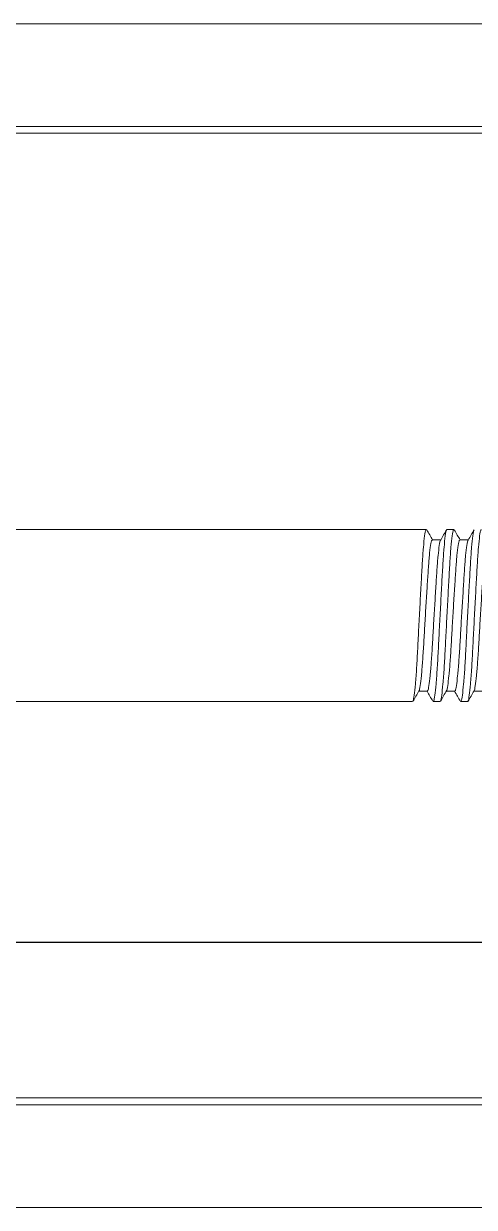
# Model space of a CAD drawing. Header units: millimetres. Extents: x 2509 to 128734, y 2492 to 91667.
# Drawn here: x 92536.7 to 92602.1, y 72096.2 to 72268 of the extents above; entities that cross this region are included whole.
import ezdxf

# ---------------------------------------------------------------- set-up
doc = ezdxf.new("R2010")
doc.units = ezdxf.units.MM
doc.layers.add('SSH_搬运系统', color=7, linetype='Continuous')
doc.layers.add('规划设计-立库系统-链式输送机', color=5, linetype='Continuous')
doc.styles.add('标注', font='msyh.ttf', dxfattribs={"height": 20})

# ---------------------------------------------------------------- blocks, each defined once
blk = doc.blocks.new('SSH_机械臂')
at = {"layer": 'SSH_搬运系统', "lineweight": 15}
for p, q in [((1510.97, 2914.14, 0), (1510.97, 3161.64, 0)), ((1525.87, 2914.14, 0), (1525.87, 3161.64, 0)), ((1526.87, 2914.14, 0), (1526.87, 3161.64, 0)), ((1666.87, 2914.14, 0), (1666.87, 3161.64, 0)), ((1667.87, 2914.14, 0), (1667.87, 3161.64, 0)), ((1682.77, 2914.14, 0), (1682.77, 3161.64, 0))]:
    blk.add_line(p, q, dxfattribs=at)
for points, knots in [([(1609.27, 3091.4, 0), (1609.29, 3091.37, 0), (1609.35, 3091.29, 0), (1608.53, 3091.14, 0), (1606.9, 3090.97, 0), (1604.56, 3090.81, 0), (1601.73, 3090.65, 0), (1598.52, 3090.48, 0), (1595.2, 3090.3, 0), (1592.03, 3090.14, 0), (1589.19, 3089.99, 0), (1586.83, 3089.81, 0), (1585.21, 3089.63, 0), (1584.4, 3089.5, 0), (1584.46, 3089.42, 0), (1584.48, 3089.4, 0)], [0, 0, 0, 0, 0.040337, 0.125124, 0.209909, 0.291791, 0.373673, 0.458455, 0.543242, 0.625125, 0.707005, 0.791789, 0.876576, 0.958458, 1, 1, 1, 1]), ([(1607.78, 3092.26, 0), (1607.8, 3092.24, 0), (1607.85, 3092.16, 0), (1607.13, 3092.01, 0), (1605.69, 3091.83, 0), (1603.64, 3091.68, 0), (1601.14, 3091.52, 0), (1598.32, 3091.34, 0), (1595.4, 3091.17, 0), (1592.61, 3091.01, 0), (1590.11, 3090.85, 0), (1588.03, 3090.68, 0), (1586.63, 3090.5, 0), (1585.95, 3090.39, 0), (1585.96, 3090.33, 0), (1585.97, 3090.32, 0)], [0, 0, 0, 0, 0.041638, 0.129164, 0.216688, 0.301211, 0.385736, 0.473257, 0.560783, 0.645306, 0.729829, 0.81735, 0.90488, 0.989402, 1, 1, 1, 1]), ([(1585.93, 3090.32, 0), (1585.68, 3090.18, 0), (1585.17, 3089.89, 0), (1584.67, 3089.6, 0), (1584.42, 3089.45, 0)], [0, 0, 0, 0, 0.4999719, 1, 1, 1, 1]), ([(1609.27, 3090.34, 0), (1609.27, 3090.33, 0), (1609.3, 3090.27, 0), (1608.51, 3090.14, 0), (1606.9, 3089.97, 0), (1604.56, 3089.81, 0), (1601.73, 3089.65, 0), (1598.52, 3089.48, 0), (1595.2, 3089.3, 0), (1592.03, 3089.14, 0), (1589.19, 3088.99, 0), (1586.83, 3088.81, 0), (1585.21, 3088.63, 0), (1584.4, 3088.5, 0), (1584.46, 3088.42, 0), (1584.48, 3088.4, 0)], [0, 0, 0, 0, 0.012987, 0.10019, 0.187392, 0.271608, 0.355823, 0.443021, 0.530224, 0.614441, 0.698655, 0.785855, 0.873058, 0.957274, 1, 1, 1, 1]), ([(1607.78, 3089.47, 0), (1607.79, 3089.46, 0), (1607.8, 3089.4, 0), (1607.11, 3089.28, 0), (1605.7, 3089.1, 0), (1603.64, 3088.94, 0), (1601.14, 3088.79, 0), (1598.32, 3088.61, 0), (1595.4, 3088.43, 0), (1592.61, 3088.28, 0), (1590.11, 3088.12, 0), (1588.03, 3087.94, 0), (1586.61, 3087.77, 0), (1585.9, 3087.64, 0), (1585.95, 3087.56, 0), (1585.96, 3087.53, 0)], [0, 0, 0, 0, 0.00984, 0.097322, 0.184804, 0.269286, 0.353769, 0.441248, 0.52873, 0.613212, 0.697694, 0.785172, 0.872659, 0.95714, 1, 1, 1, 1]), ([(1607.82, 3089.47, 0), (1608.07, 3089.62, 0), (1608.57, 3089.91, 0), (1609.08, 3090.2, 0), (1609.33, 3090.34, 0)], [0, 0, 0, 0, 0.4999379, 1, 1, 1, 1]), ([(1584.4, 3088.36, 0), (1584.65, 3088.21, 0), (1585.14, 3087.93, 0), (1585.63, 3087.64, 0), (1585.87, 3087.5, 0)], [0, 0, 0, 0, 0.510705, 1, 1, 1, 1]), ([(1609.27, 3087.4, 0), (1609.29, 3087.37, 0), (1609.35, 3087.29, 0), (1608.53, 3087.14, 0), (1606.9, 3086.97, 0), (1604.56, 3086.81, 0), (1601.73, 3086.65, 0), (1598.52, 3086.48, 0), (1595.2, 3086.3, 0), (1592.03, 3086.14, 0), (1589.19, 3085.99, 0), (1586.83, 3085.81, 0), (1585.21, 3085.63, 0), (1584.4, 3085.5, 0), (1584.46, 3085.42, 0), (1584.48, 3085.4, 0)], [0, 0, 0, 0, 0.040337, 0.125124, 0.209909, 0.291791, 0.373673, 0.458455, 0.543242, 0.625125, 0.707005, 0.791789, 0.876576, 0.958458, 1, 1, 1, 1]), ([(1607.78, 3088.26, 0), (1607.8, 3088.24, 0), (1607.85, 3088.16, 0), (1607.13, 3088.01, 0), (1605.69, 3087.83, 0), (1603.64, 3087.68, 0), (1601.14, 3087.52, 0), (1598.32, 3087.34, 0), (1595.4, 3087.17, 0), (1592.61, 3087.01, 0), (1590.11, 3086.85, 0), (1588.02, 3086.68, 0), (1586.64, 3086.5, 0), (1585.97, 3086.39, 0), (1585.97, 3086.34, 0), (1585.97, 3086.34, 0)], [0, 0, 0, 0, 0.042013, 0.130327, 0.21864, 0.303924, 0.38921, 0.47752, 0.565834, 0.651118, 0.736403, 0.824712, 0.91303, 0.998314, 1, 1, 1, 1]), ([(1609.3, 3087.46, 0), (1609.05, 3087.61, 0), (1608.57, 3087.88, 0), (1608.1, 3088.16, 0), (1607.87, 3088.29, 0)], [0, 0, 0, 0, 0.527099, 1, 1, 1, 1]), ([(1609.27, 3086.35, 0), (1609.28, 3086.34, 0), (1609.3, 3086.28, 0), (1608.51, 3086.14, 0), (1606.9, 3085.97, 0), (1604.56, 3085.81, 0), (1601.73, 3085.65, 0), (1598.52, 3085.48, 0), (1595.2, 3085.3, 0), (1592.03, 3085.14, 0), (1589.19, 3084.99, 0), (1586.83, 3084.81, 0), (1585.21, 3084.63, 0), (1584.4, 3084.5, 0), (1584.46, 3084.42, 0), (1584.48, 3084.4, 0)], [0, 0, 0, 0, 0.016942, 0.103795, 0.190648, 0.274526, 0.358404, 0.445253, 0.532107, 0.615986, 0.699862, 0.786713, 0.873567, 0.957445, 1, 1, 1, 1]), ([(1585.96, 3086.34, 0), (1585.71, 3086.19, 0), (1585.21, 3085.9, 0), (1584.7, 3085.61, 0), (1584.45, 3085.47, 0)], [0, 0, 0, 0, 0.49995, 1, 1, 1, 1]), ([(1607.83, 3085.48, 0), (1608.08, 3085.62, 0), (1608.58, 3085.91, 0), (1609.09, 3086.21, 0), (1609.34, 3086.35, 0)], [0, 0, 0, 0, 0.49988, 1, 1, 1, 1]), ([(1584.42, 3084.34, 0), (1584.67, 3084.2, 0), (1585.16, 3083.92, 0), (1585.64, 3083.64, 0), (1585.87, 3083.5, 0)], [0, 0, 0, 0, 0.519334, 1, 1, 1, 1]), ([(1607.78, 3085.48, 0), (1607.79, 3085.47, 0), (1607.8, 3085.41, 0), (1607.11, 3085.28, 0), (1605.7, 3085.1, 0), (1603.64, 3084.94, 0), (1601.14, 3084.79, 0), (1598.32, 3084.61, 0), (1595.4, 3084.43, 0), (1592.61, 3084.28, 0), (1590.11, 3084.12, 0), (1588.03, 3083.94, 0), (1586.61, 3083.77, 0), (1585.9, 3083.64, 0), (1585.95, 3083.56, 0), (1585.96, 3083.53, 0)], [0, 0, 0, 0, 0.012694, 0.099924, 0.187153, 0.271392, 0.355632, 0.442858, 0.530089, 0.614327, 0.698565, 0.785791, 0.873026, 0.957264, 1, 1, 1, 1]), ([(1607.78, 3084.26, 0), (1607.8, 3084.24, 0), (1607.85, 3084.16, 0), (1607.13, 3084.01, 0), (1605.69, 3083.83, 0), (1603.64, 3083.68, 0), (1601.14, 3083.52, 0), (1598.32, 3083.34, 0), (1595.4, 3083.17, 0), (1592.61, 3083.01, 0), (1590.11, 3082.85, 0), (1588.03, 3082.68, 0), (1586.63, 3082.5, 0), (1585.95, 3082.39, 0), (1585.96, 3082.33, 0), (1585.97, 3082.32, 0)], [0, 0, 0, 0, 0.041617, 0.129097, 0.216576, 0.301056, 0.385537, 0.473014, 0.560494, 0.644974, 0.729454, 0.81693, 0.904415, 0.988894, 1, 1, 1, 1]), ([(1609.32, 3083.45, 0), (1609.07, 3083.6, 0), (1608.59, 3083.88, 0), (1608.1, 3084.16, 0), (1607.87, 3084.29, 0)], [0, 0, 0, 0, 0.520667, 1, 1, 1, 1]), ([(1585.92, 3082.32, 0), (1585.67, 3082.18, 0), (1585.17, 3081.89, 0), (1584.67, 3081.6, 0), (1584.42, 3081.45, 0)], [0, 0, 0, 0, 0.499883, 1, 1, 1, 1]), ([(1609.27, 3083.4, 0), (1609.29, 3083.37, 0), (1609.35, 3083.29, 0), (1608.53, 3083.14, 0), (1606.9, 3082.97, 0), (1604.56, 3082.81, 0), (1601.73, 3082.65, 0), (1598.52, 3082.48, 0), (1595.2, 3082.3, 0), (1592.03, 3082.14, 0), (1589.19, 3081.99, 0), (1586.83, 3081.81, 0), (1585.21, 3081.63, 0), (1584.4, 3081.5, 0), (1584.46, 3081.42, 0), (1584.48, 3081.4, 0)], [0, 0, 0, 0, 0.040337, 0.125124, 0.209909, 0.291791, 0.373673, 0.458455, 0.543242, 0.625125, 0.707005, 0.791789, 0.876576, 0.958458, 1, 1, 1, 1])]:
    blk.add_open_spline(points, degree=3, knots=knots, dxfattribs=at)
for points in [[(1585.87, 3091.53, 0), (1585.87, 3090.29, 0)], [(1584.37, 3089.4, 0), (1584.37, 3088.4, 0)], [(1607.87, 3088.26, 0), (1607.87, 3089.5, 0)], [(1585.87, 3087.53, 0), (1585.87, 3086.29, 0)], [(1609.37, 3086.4, 0), (1609.37, 3087.4, 0)], [(1584.37, 3085.4, 0), (1584.37, 3084.4, 0)], [(1607.87, 3084.26, 0), (1607.87, 3085.5, 0)], [(1585.87, 3083.53, 0), (1585.87, 3082.29, 0)], [(1609.37, 2971.64, 0), (1609.37, 3083.4, 0)], [(1584.37, 3081.4, 0), (1584.37, 2971.64, 0)]]:
    blk.add_open_spline(points, degree=1, dxfattribs=at)
blk = doc.blocks.new('*U166')
at = {"layer": '规划设计-立库系统-链式输送机', "color": 1}
blk.add_line((-15.84, 0), (1812.11, 0), dxfattribs=at)
at = {"layer": '规划设计-立库系统-链式输送机', "color": 0, "style": '标注'}
for tag, p in [('编号', (313.89, 142.41)), ('设备高度', (311.17, -149.65))]:
    blk.add_attdef(tag, p, '', height=50, dxfattribs=at)

msp = doc.modelspace()

# ---------------------------------------------------------------- block references
at = {"layer": 'SSH_搬运系统', "xscale": -1, "rotation": 270}
msp.add_blockref('SSH_机械臂', (89511.768, 70585.224, 0), dxfattribs=at)
at = {"layer": '规划设计-立库系统-链式输送机', "xscale": -1}
msp.add_blockref('*U166', (93094.266, 72134.656), dxfattribs=at)

doc.saveas('drawing.dxf')
